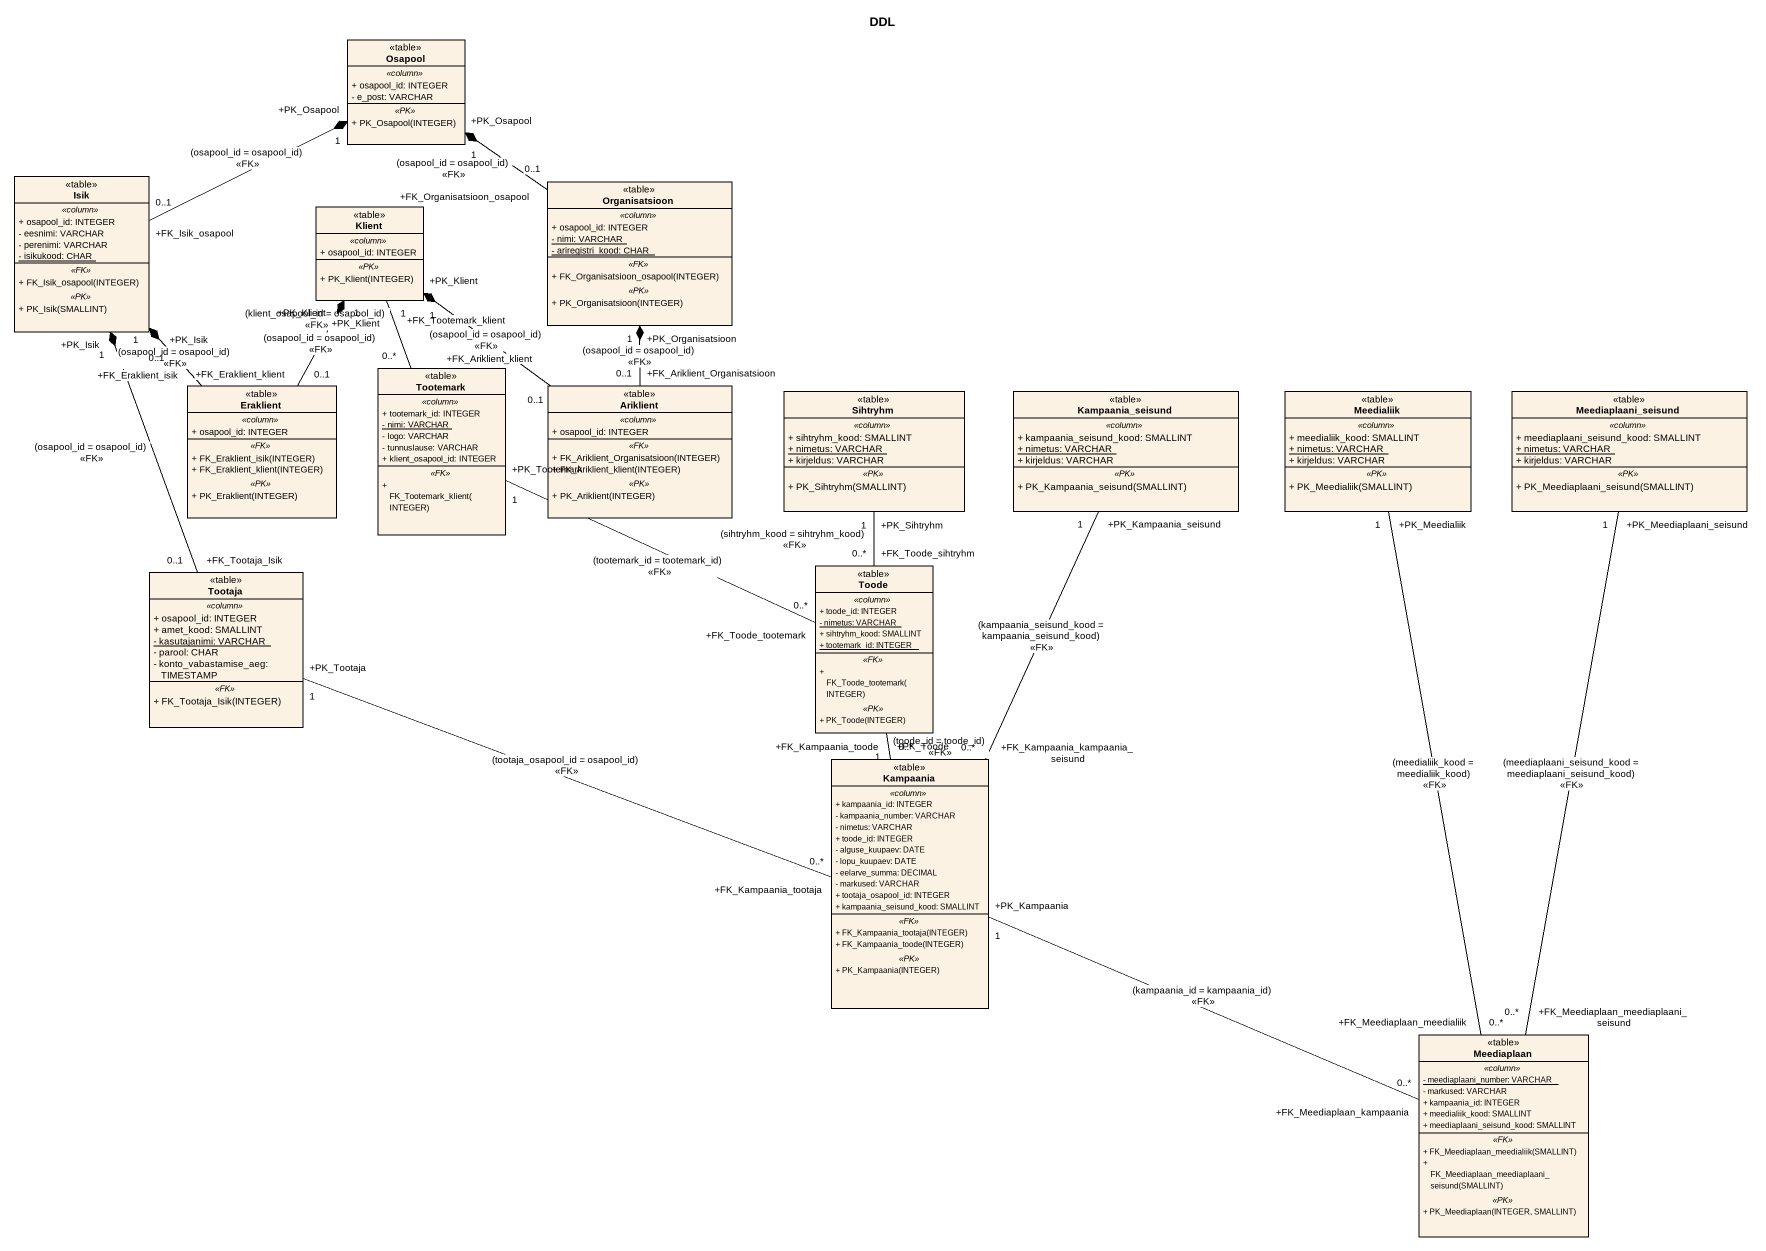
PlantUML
@startuml
title DDL
hide circle
hide empty members
skinparam classAttributeIconSize 0
class Osapool <<table>> {
  .. <<column>> ..
  + osapool_id: INTEGER
  - e_post: VARCHAR
  .. <<PK>> ..
  + PK_Osapool(INTEGER)
}
class Isik <<table>> {
  .. <<column>> ..
  + osapool_id: INTEGER
  - eesnimi: VARCHAR
  - perenimi: VARCHAR
  {static} - isikukood: CHAR
  .. <<FK>> ..
  + FK_Isik_osapool(INTEGER)
  .. <<PK>> ..
  + PK_Isik(SMALLINT)
}
class Organisatsioon <<table>> {
  .. <<column>> ..
  + osapool_id: INTEGER
  {static} - nimi: VARCHAR
  {static} - ariregistri_kood: CHAR
  .. <<FK>> ..
  + FK_Organisatsioon_osapool(INTEGER)
  .. <<PK>> ..
  + PK_Organisatsioon(INTEGER)
}
class Klient <<table>> {
  .. <<column>> ..
  + osapool_id: INTEGER
  .. <<PK>> ..
  + PK_Klient(INTEGER)
}
class Eraklient <<table>> {
  .. <<column>> ..
  + osapool_id: INTEGER
  .. <<FK>> ..
  + FK_Eraklient_isik(INTEGER)
  + FK_Eraklient_klient(INTEGER)
  .. <<PK>> ..
  + PK_Eraklient(INTEGER)
}
class Tootemark <<table>> {
  .. <<column>> ..
  + tootemark_id: INTEGER
  {static} - nimi: VARCHAR
  - logo: VARCHAR
  - tunnuslause: VARCHAR
  + klient_osapool_id: INTEGER
  .. <<FK>> ..
  + FK_Tootemark_klient(INTEGER)
}
class Ariklient <<table>> {
  .. <<column>> ..
  + osapool_id: INTEGER
  .. <<FK>> ..
  + FK_Ariklient_Organisatsioon(INTEGER)
  + FK_Ariklient_klient(INTEGER)
  .. <<PK>> ..
  + PK_Ariklient(INTEGER)
}
class Sihtryhm <<table>> {
  .. <<column>> ..
  + sihtryhm_kood: SMALLINT
  {static} + nimetus: VARCHAR
  + kirjeldus: VARCHAR
  .. <<PK>> ..
  + PK_Sihtryhm(SMALLINT)
}
class Kampaania_seisund <<table>> {
  .. <<column>> ..
  + kampaania_seisund_kood: SMALLINT
  {static} + nimetus: VARCHAR
  + kirjeldus: VARCHAR
  .. <<PK>> ..
  + PK_Kampaania_seisund(SMALLINT)
}
class Meedialiik <<table>> {
  .. <<column>> ..
  + meedialiik_kood: SMALLINT
  {static} + nimetus: VARCHAR
  + kirjeldus: VARCHAR
  .. <<PK>> ..
  + PK_Meedialiik(SMALLINT)
}
class Meediaplaani_seisund <<table>> {
  .. <<column>> ..
  + meediaplaani_seisund_kood: SMALLINT
  {static} + nimetus: VARCHAR
  + kirjeldus: VARCHAR
  .. <<PK>> ..
  + PK_Meediaplaani_seisund(SMALLINT)
}
class Toode <<table>> {
  .. <<column>> ..
  + toode_id: INTEGER
  {static} - nimetus: VARCHAR
  + sihtryhm_kood: SMALLINT
  {static} + tootemark_id: INTEGER
  .. <<FK>> ..
  + FK_Toode_tootemark(INTEGER)
  .. <<PK>> ..
  + PK_Toode(INTEGER)
}
class Tootaja <<table>> {
  .. <<column>> ..
  + osapool_id: INTEGER
  + amet_kood: SMALLINT
  {static} - kasutajanimi: VARCHAR
  - parool: CHAR
  - konto_vabastamise_aeg: TIMESTAMP
  .. <<FK>> ..
  + FK_Tootaja_Isik(INTEGER)
}
class Kampaania <<table>> {
  .. <<column>> ..
  + kampaania_id: INTEGER
  - kampaania_number: VARCHAR
  - nimetus: VARCHAR
  + toode_id: INTEGER
  - alguse_kuupaev: DATE
  - lopu_kuupaev: DATE
  - eelarve_summa: DECIMAL
  - markused: VARCHAR
  + tootaja_osapool_id: INTEGER
  + kampaania_seisund_kood: SMALLINT
  .. <<FK>> ..
  + FK_Kampaania_tootaja(INTEGER)
  + FK_Kampaania_toode(INTEGER)
  .. <<PK>> ..
  + PK_Kampaania(INTEGER)
}
class Meediaplaan <<table>> {
  .. <<column>> ..
  {static} - meediaplaani_number: VARCHAR
  - markused: VARCHAR
  + kampaania_id: INTEGER
  + meedialiik_kood: SMALLINT
  + meediaplaani_seisund_kood: SMALLINT
  .. <<FK>> ..
  + FK_Meediaplaan_meedialiik(SMALLINT)
  + FK_Meediaplaan_meediaplaani_seisund(SMALLINT)
  .. <<PK>> ..
  + PK_Meediaplaan(INTEGER, SMALLINT)
}
Isik "+FK_Isik_osapool\n0..1" -right-* "+PK_Osapool\n1" Osapool : (osapool_id = osapool_id)\n<<FK>>
Organisatsioon "+FK_Organisatsioon_osapool\n0..1" -up-* "+PK_Osapool\n1" Osapool : (osapool_id = osapool_id)\n<<FK>>
Eraklient "+FK_Eraklient_isik\n0..1" -up-* "+PK_Isik\n1" Isik : (osapool_id = osapool_id)\n<<FK>>
Eraklient "+FK_Eraklient_klient\n0..1" -up-* "+PK_Klient\n1" Klient : (osapool_id = osapool_id)\n<<FK>>
Tootemark "+FK_Tootemark_klient\n0..*" -up- "+PK_Klient\n1" Klient : (klient_osapool_id = osapool_id)\n<<FK>>
Ariklient "+FK_Ariklient_Organisatsioon\n0..1" -up-* "+PK_Organisatsioon\n1" Organisatsioon : (osapool_id = osapool_id)\n<<FK>>
Ariklient "+FK_Ariklient_klient\n0..1" -up-* "+PK_Klient\n1" Klient : (osapool_id = osapool_id)\n<<FK>>
Toode "+FK_Toode_tootemark\n0..*" -left- "+PK_Tootemark\n1" Tootemark : (tootemark_id = tootemark_id)\n<<FK>>
Toode "+FK_Toode_sihtryhm\n0..*" -up- "+PK_Sihtryhm\n1" Sihtryhm : (sihtryhm_kood = sihtryhm_kood)\n<<FK>>
Tootaja "+FK_Tootaja_Isik\n0..1" -up-* "+PK_Isik\n1" Isik : (osapool_id = osapool_id)\n<<FK>>
Kampaania "+FK_Kampaania_kampaania_seisund\n0..*" -up- "+PK_Kampaania_seisund\n1" Kampaania_seisund : (kampaania_seisund_kood = kampaania_seisund_kood)\n<<FK>>
Kampaania "+FK_Kampaania_toode\n0..*" -up- "+PK_Toode\n1" Toode : (toode_id = toode_id)\n<<FK>>
Kampaania "+FK_Kampaania_tootaja\n0..*" -left- "+PK_Tootaja\n1" Tootaja : (tootaja_osapool_id = osapool_id)\n<<FK>>
Meediaplaan "+FK_Meediaplaan_meedialiik\n0..*" -up- "+PK_Meedialiik\n1" Meedialiik : (meedialiik_kood = meedialiik_kood)\n<<FK>>
Meediaplaan "+FK_Meediaplaan_meediaplaani_seisund\n0..*" -up- "+PK_Meediaplaani_seisund\n1" Meediaplaani_seisund : (meediaplaani_seisund_kood = meediaplaani_seisund_kood)\n<<FK>>
Meediaplaan "+FK_Meediaplaan_kampaania\n0..*" -left- "+PK_Kampaania\n1" Kampaania : (kampaania_id = kampaania_id)\n<<FK>>
@enduml
